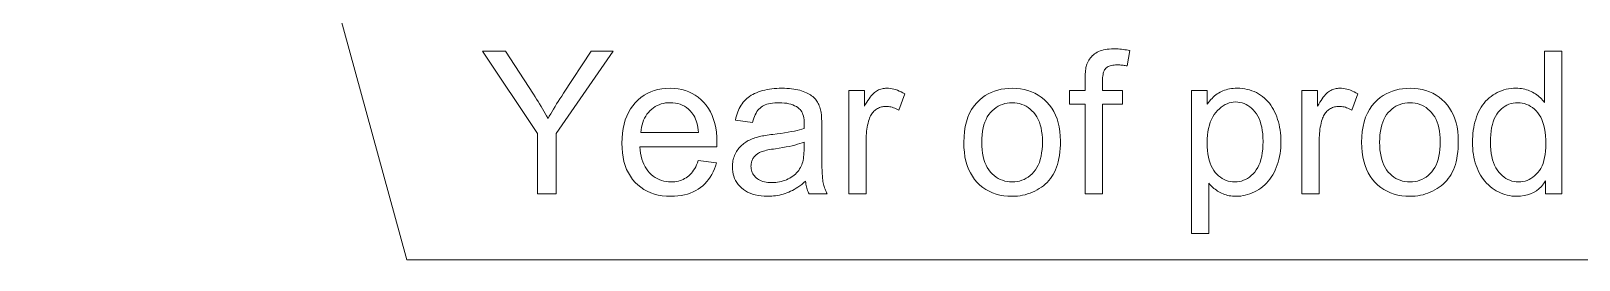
# Model space of a CAD drawing. Extents: x -99 to 297, y 0 to 529.
# Drawn here: x 199.15 to 231.78, y 96.11 to 100.93 of the extents above; entities that cross this region are included whole.
import ezdxf

# ---------------------------------------------------------------- set-up
doc = ezdxf.new("R2010")
doc.units = 0

msp = doc.modelspace()

# ---------------------------------------------------------------- linework, layer by layer
at = {"color": 7, "lineweight": 13}
msp.add_lwpolyline([(199.149, 124.958), (207.073, 96.115), (243.836, 96.115)], dxfattribs=at)
for points in [[(221.368, 97.503), (221.368, 99.39), (221.043, 99.39), (221.043, 99.676), (221.368, 99.676), (221.368, 99.907), (221.368, 99.95), (221.37, 99.99), (221.372, 100.029), (221.374, 100.064), (221.378, 100.098), (221.382, 100.13), (221.387, 100.159), (221.393, 100.186), (221.4, 100.21), (221.407, 100.233), (221.418, 100.261), (221.432, 100.288), (221.446, 100.314), (221.462, 100.339), (221.48, 100.362), (221.5, 100.385), (221.521, 100.407), (221.544, 100.427), (221.568, 100.447), (221.594, 100.465), (221.622, 100.482), (221.652, 100.497), (221.684, 100.51), (221.719, 100.522), (221.755, 100.532), (221.794, 100.54), (221.835, 100.546), (221.877, 100.55), (221.923, 100.553), (221.97, 100.554), (222.001, 100.554), (222.033, 100.553), (222.066, 100.551), (222.099, 100.548), (222.133, 100.545), (222.168, 100.541), (222.204, 100.536), (222.24, 100.53), (222.276, 100.524), (222.314, 100.517), (222.258, 100.196), (222.235, 100.2), (222.213, 100.203), (222.191, 100.206), (222.169, 100.209), (222.147, 100.211), (222.125, 100.213), (222.104, 100.215), (222.083, 100.216), (222.062, 100.216), (222.041, 100.216), (222.009, 100.216), (221.978, 100.213), (221.95, 100.21), (221.923, 100.205), (221.898, 100.198), (221.875, 100.191), (221.855, 100.181), (221.836, 100.171), (221.819, 100.158), (221.804, 100.145), (221.791, 100.129), (221.779, 100.111), (221.768, 100.091), (221.759, 100.067), (221.752, 100.042), (221.746, 100.014), (221.741, 99.983), (221.737, 99.95), (221.735, 99.915), (221.734, 99.877), (221.734, 99.676), (222.158, 99.676), (222.158, 99.39), (221.734, 99.39), (221.734, 97.503)], [(209.824, 97.503), (209.824, 98.774), (208.668, 100.503), (209.151, 100.503), (209.743, 99.598), (209.775, 99.548), (209.807, 99.497), (209.839, 99.446), (209.87, 99.395), (209.901, 99.345), (209.931, 99.294), (209.961, 99.243), (209.99, 99.192), (210.019, 99.142), (210.048, 99.091), (210.075, 99.138), (210.104, 99.187), (210.134, 99.237), (210.165, 99.289), (210.197, 99.341), (210.23, 99.395), (210.265, 99.449), (210.3, 99.505), (210.337, 99.562), (210.375, 99.621), (210.956, 100.503), (211.419, 100.503), (210.221, 98.774), (210.221, 97.503)], [(231.076, 97.503), (231.076, 97.777), (231.033, 97.716), (230.986, 97.661), (230.935, 97.612), (230.88, 97.57), (230.821, 97.535), (230.758, 97.505), (230.692, 97.483), (230.621, 97.467), (230.547, 97.457), (230.468, 97.454), (230.417, 97.455), (230.366, 97.459), (230.316, 97.467), (230.267, 97.477), (230.219, 97.49), (230.172, 97.505), (230.125, 97.524), (230.079, 97.545), (230.035, 97.57), (229.991, 97.597), (229.948, 97.627), (229.907, 97.659), (229.869, 97.693), (229.832, 97.73), (229.797, 97.769), (229.764, 97.81), (229.734, 97.853), (229.705, 97.899), (229.678, 97.947), (229.653, 97.997), (229.63, 98.049), (229.61, 98.103), (229.592, 98.158), (229.576, 98.215), (229.563, 98.273), (229.552, 98.333), (229.544, 98.394), (229.538, 98.457), (229.534, 98.521), (229.533, 98.587), (229.534, 98.652), (229.538, 98.715), (229.543, 98.777), (229.551, 98.838), (229.56, 98.898), (229.572, 98.956), (229.586, 99.013), (229.603, 99.069), (229.621, 99.124), (229.642, 99.178), (229.664, 99.23), (229.689, 99.279), (229.716, 99.326), (229.746, 99.37), (229.777, 99.412), (229.811, 99.451), (229.847, 99.488), (229.885, 99.523), (229.925, 99.555), (229.967, 99.584), (230.011, 99.611), (230.056, 99.635), (230.102, 99.656), (230.149, 99.674), (230.197, 99.69), (230.246, 99.703), (230.296, 99.713), (230.347, 99.72), (230.399, 99.724), (230.452, 99.725), (230.491, 99.724), (230.529, 99.722), (230.566, 99.718), (230.602, 99.712), (230.638, 99.704), (230.672, 99.695), (230.706, 99.685), (230.739, 99.672), (230.771, 99.658), (230.802, 99.642), (230.832, 99.625), (230.861, 99.607), (230.889, 99.588), (230.916, 99.568), (230.941, 99.547), (230.965, 99.525), (230.989, 99.502), (231.011, 99.478), (231.032, 99.453), (231.052, 99.426), (231.052, 100.503), (231.418, 100.503), (231.418, 97.503)], [(213.215, 98.203), (213.596, 98.156), (213.576, 98.09), (213.554, 98.028), (213.528, 97.969), (213.499, 97.913), (213.468, 97.859), (213.433, 97.809), (213.395, 97.762), (213.354, 97.718), (213.31, 97.676), (213.262, 97.638), (213.212, 97.603), (213.16, 97.572), (213.104, 97.544), (213.046, 97.52), (212.985, 97.5), (212.922, 97.483), (212.855, 97.47), (212.786, 97.461), (212.715, 97.456), (212.64, 97.454), (212.547, 97.457), (212.457, 97.465), (212.372, 97.48), (212.29, 97.501), (212.213, 97.527), (212.139, 97.559), (212.07, 97.598), (212.004, 97.642), (211.942, 97.692), (211.884, 97.747), (211.831, 97.808), (211.784, 97.874), (211.742, 97.945), (211.705, 98.02), (211.675, 98.1), (211.649, 98.185), (211.63, 98.274), (211.616, 98.368), (211.608, 98.467), (211.605, 98.571), (211.608, 98.678), (211.616, 98.781), (211.63, 98.878), (211.65, 98.971), (211.675, 99.058), (211.706, 99.141), (211.743, 99.219), (211.786, 99.291), (211.834, 99.359), (211.887, 99.422), (211.945, 99.48), (212.007, 99.531), (212.072, 99.577), (212.14, 99.616), (212.212, 99.649), (212.286, 99.677), (212.365, 99.698), (212.446, 99.713), (212.531, 99.722), (212.62, 99.725), (212.705, 99.722), (212.788, 99.713), (212.867, 99.699), (212.943, 99.678), (213.016, 99.651), (213.085, 99.618), (213.152, 99.58), (213.215, 99.535), (213.275, 99.485), (213.332, 99.428), (213.384, 99.367), (213.431, 99.3), (213.473, 99.229), (213.509, 99.152), (213.539, 99.071), (213.564, 98.985), (213.583, 98.895), (213.597, 98.799), (213.605, 98.699), (213.608, 98.594), (213.608, 98.587), (213.608, 98.579), (213.608, 98.571), (213.608, 98.562), (213.608, 98.553), (213.607, 98.542), (213.607, 98.532), (213.607, 98.52), (213.607, 98.508), (213.606, 98.495), (211.985, 98.495), (211.991, 98.425), (212, 98.359), (212.012, 98.296), (212.028, 98.236), (212.046, 98.179), (212.068, 98.126), (212.093, 98.076), (212.122, 98.03), (212.153, 97.987), (212.188, 97.947), (212.225, 97.911), (212.264, 97.878), (212.305, 97.85), (212.348, 97.825), (212.393, 97.804), (212.439, 97.787), (212.487, 97.774), (212.537, 97.764), (212.589, 97.758), (212.642, 97.757), (212.682, 97.758), (212.721, 97.761), (212.759, 97.766), (212.795, 97.774), (212.83, 97.783), (212.864, 97.795), (212.897, 97.809), (212.928, 97.825), (212.959, 97.843), (212.988, 97.863), (213.016, 97.886), (213.043, 97.911), (213.069, 97.938), (213.093, 97.968), (213.117, 98.001), (213.139, 98.036), (213.16, 98.074), (213.179, 98.114), (213.198, 98.157)], [(215.477, 97.771), (215.436, 97.737), (215.395, 97.705), (215.355, 97.676), (215.315, 97.648), (215.276, 97.623), (215.237, 97.599), (215.198, 97.578), (215.159, 97.558), (215.121, 97.541), (215.083, 97.525), (215.044, 97.512), (215.006, 97.5), (214.967, 97.489), (214.927, 97.48), (214.886, 97.472), (214.846, 97.465), (214.804, 97.46), (214.762, 97.457), (214.72, 97.454), (214.676, 97.454), (214.606, 97.455), (214.54, 97.461), (214.476, 97.469), (214.416, 97.482), (214.36, 97.497), (214.306, 97.517), (214.256, 97.539), (214.21, 97.566), (214.166, 97.595), (214.126, 97.629), (214.089, 97.665), (214.057, 97.703), (214.028, 97.742), (214.003, 97.784), (213.982, 97.828), (213.964, 97.874), (213.951, 97.921), (213.941, 97.971), (213.936, 98.022), (213.934, 98.076), (213.934, 98.107), (213.936, 98.139), (213.94, 98.169), (213.945, 98.199), (213.952, 98.229), (213.96, 98.257), (213.969, 98.286), (213.98, 98.314), (213.992, 98.341), (214.006, 98.367), (214.021, 98.393), (214.037, 98.418), (214.054, 98.442), (214.072, 98.465), (214.09, 98.486), (214.11, 98.507), (214.13, 98.527), (214.151, 98.545), (214.173, 98.563), (214.197, 98.579), (214.22, 98.595), (214.245, 98.61), (214.27, 98.624), (214.295, 98.637), (214.322, 98.649), (214.348, 98.661), (214.376, 98.672), (214.404, 98.682), (214.432, 98.691), (214.462, 98.7), (214.484, 98.706), (214.509, 98.711), (214.537, 98.717), (214.566, 98.723), (214.598, 98.728), (214.631, 98.734), (214.668, 98.739), (214.706, 98.744), (214.746, 98.75), (214.789, 98.755), (214.876, 98.766), (214.958, 98.777), (215.035, 98.789), (215.108, 98.801), (215.176, 98.814), (215.24, 98.826), (215.298, 98.84), (215.352, 98.853), (215.401, 98.868), (215.446, 98.882), (215.446, 98.897), (215.447, 98.91), (215.447, 98.923), (215.447, 98.934), (215.447, 98.944), (215.448, 98.953), (215.448, 98.961), (215.448, 98.968), (215.448, 98.974), (215.448, 98.978), (215.447, 99.022), (215.444, 99.063), (215.439, 99.101), (215.431, 99.137), (215.422, 99.17), (215.41, 99.201), (215.397, 99.228), (215.381, 99.253), (215.363, 99.276), (215.344, 99.295), (215.314, 99.319), (215.282, 99.34), (215.246, 99.359), (215.209, 99.375), (215.168, 99.389), (215.125, 99.4), (215.079, 99.409), (215.03, 99.415), (214.978, 99.419), (214.924, 99.42), (214.873, 99.419), (214.826, 99.417), (214.78, 99.412), (214.738, 99.406), (214.698, 99.398), (214.661, 99.388), (214.627, 99.376), (214.595, 99.362), (214.566, 99.347), (214.54, 99.329), (214.516, 99.31), (214.493, 99.287), (214.472, 99.262), (214.452, 99.234), (214.433, 99.203), (214.415, 99.169), (214.399, 99.133), (214.383, 99.094), (214.37, 99.052), (214.357, 99.007), (213.997, 99.056), (214.007, 99.101), (214.019, 99.145), (214.032, 99.187), (214.046, 99.227), (214.062, 99.265), (214.079, 99.301), (214.097, 99.336), (214.116, 99.369), (214.137, 99.4), (214.159, 99.43), (214.182, 99.457), (214.208, 99.484), (214.235, 99.509), (214.265, 99.533), (214.296, 99.555), (214.33, 99.577), (214.365, 99.597), (214.403, 99.615), (214.443, 99.632), (214.484, 99.648), (214.527, 99.663), (214.572, 99.676), (214.618, 99.688), (214.665, 99.698), (214.714, 99.706), (214.764, 99.713), (214.815, 99.718), (214.868, 99.722), (214.922, 99.724), (214.977, 99.725), (215.032, 99.725), (215.084, 99.723), (215.135, 99.719), (215.183, 99.715), (215.229, 99.709), (215.274, 99.702), (215.316, 99.693), (215.356, 99.683), (215.394, 99.672), (215.429, 99.66), (215.463, 99.646), (215.495, 99.632), (215.526, 99.617), (215.554, 99.602), (215.58, 99.586), (215.605, 99.569), (215.628, 99.552), (215.649, 99.533), (215.668, 99.515), (215.685, 99.495), (215.701, 99.475), (215.716, 99.453), (215.73, 99.431), (215.743, 99.407), (215.755, 99.383), (215.766, 99.357), (215.776, 99.33), (215.785, 99.303), (215.793, 99.274), (215.8, 99.244), (215.803, 99.224), (215.807, 99.201), (215.809, 99.174), (215.812, 99.145), (215.814, 99.112), (215.815, 99.077), (215.817, 99.038), (215.818, 98.997), (215.818, 98.952), (215.818, 98.905), (215.818, 98.413), (215.819, 98.315), (215.819, 98.223), (215.82, 98.139), (215.822, 98.063), (215.824, 97.994), (215.827, 97.933), (215.83, 97.879), (215.833, 97.833), (215.837, 97.795), (215.842, 97.764), (215.847, 97.737), (215.853, 97.71), (215.86, 97.683), (215.868, 97.657), (215.877, 97.63), (215.887, 97.604), (215.897, 97.579), (215.909, 97.553), (215.921, 97.528), (215.935, 97.503), (215.55, 97.503), (215.539, 97.526), (215.529, 97.55), (215.52, 97.575), (215.511, 97.601), (215.503, 97.627), (215.496, 97.654), (215.49, 97.682), (215.485, 97.711), (215.48, 97.741)], [(216.385, 97.503), (216.385, 99.676), (216.717, 99.676), (216.717, 99.347), (216.742, 99.391), (216.767, 99.433), (216.791, 99.471), (216.815, 99.506), (216.839, 99.538), (216.862, 99.567), (216.885, 99.593), (216.907, 99.616), (216.929, 99.635), (216.951, 99.652), (216.973, 99.666), (216.995, 99.678), (217.017, 99.689), (217.04, 99.699), (217.064, 99.707), (217.088, 99.713), (217.112, 99.719), (217.137, 99.722), (217.162, 99.724), (217.187, 99.725), (217.225, 99.724), (217.262, 99.72), (217.3, 99.715), (217.337, 99.706), (217.375, 99.696), (217.413, 99.682), (217.451, 99.667), (217.489, 99.649), (217.528, 99.629), (217.566, 99.607), (217.439, 99.265), (217.412, 99.28), (217.385, 99.294), (217.358, 99.305), (217.331, 99.316), (217.304, 99.325), (217.277, 99.332), (217.25, 99.337), (217.223, 99.341), (217.196, 99.344), (217.169, 99.345), (217.145, 99.344), (217.122, 99.342), (217.099, 99.338), (217.076, 99.333), (217.054, 99.326), (217.033, 99.318), (217.012, 99.309), (216.991, 99.298), (216.971, 99.286), (216.952, 99.272), (216.933, 99.257), (216.916, 99.241), (216.899, 99.223), (216.884, 99.205), (216.87, 99.185), (216.856, 99.165), (216.844, 99.143), (216.833, 99.12), (216.824, 99.096), (216.815, 99.07), (216.803, 99.031), (216.793, 98.99), (216.784, 98.949), (216.776, 98.907), (216.769, 98.865), (216.763, 98.821), (216.759, 98.777), (216.756, 98.732), (216.754, 98.687), (216.754, 98.641), (216.754, 97.503)], [(218.812, 98.589), (218.816, 98.707), (218.826, 98.818), (218.842, 98.924), (218.866, 99.022), (218.896, 99.115), (218.933, 99.201), (218.977, 99.281), (219.027, 99.355), (219.084, 99.422), (219.148, 99.484), (219.205, 99.53), (219.265, 99.571), (219.327, 99.607), (219.392, 99.638), (219.459, 99.665), (219.528, 99.687), (219.6, 99.703), (219.675, 99.716), (219.752, 99.723), (219.831, 99.725), (219.919, 99.722), (220.004, 99.713), (220.085, 99.699), (220.164, 99.678), (220.238, 99.652), (220.31, 99.619), (220.378, 99.581), (220.444, 99.537), (220.505, 99.487), (220.564, 99.432), (220.618, 99.371), (220.666, 99.305), (220.709, 99.235), (220.746, 99.161), (220.777, 99.082), (220.803, 98.998), (220.823, 98.911), (220.837, 98.818), (220.845, 98.721), (220.848, 98.62), (220.847, 98.538), (220.843, 98.46), (220.837, 98.385), (220.828, 98.313), (220.817, 98.245), (220.803, 98.181), (220.787, 98.121), (220.768, 98.064), (220.746, 98.01), (220.722, 97.96), (220.696, 97.913), (220.668, 97.868), (220.637, 97.826), (220.603, 97.785), (220.568, 97.747), (220.53, 97.71), (220.49, 97.676), (220.448, 97.644), (220.403, 97.614), (220.356, 97.587), (220.308, 97.561), (220.258, 97.539), (220.208, 97.519), (220.157, 97.502), (220.105, 97.487), (220.052, 97.475), (219.998, 97.466), (219.943, 97.459), (219.888, 97.455), (219.831, 97.454), (219.742, 97.457), (219.656, 97.465), (219.573, 97.48), (219.494, 97.501), (219.419, 97.527), (219.347, 97.559), (219.278, 97.597), (219.213, 97.641), (219.152, 97.691), (219.094, 97.746), (219.04, 97.807), (218.992, 97.874), (218.95, 97.945), (218.913, 98.022), (218.883, 98.103), (218.857, 98.19), (218.837, 98.282), (218.823, 98.38), (218.815, 98.482)], [(223.609, 96.67), (223.609, 99.676), (223.945, 99.676), (223.945, 99.394), (223.969, 99.426), (223.993, 99.457), (224.018, 99.486), (224.044, 99.513), (224.071, 99.539), (224.098, 99.563), (224.126, 99.585), (224.154, 99.606), (224.183, 99.625), (224.213, 99.642), (224.243, 99.658), (224.275, 99.672), (224.308, 99.685), (224.342, 99.695), (224.378, 99.704), (224.415, 99.712), (224.453, 99.718), (224.492, 99.722), (224.533, 99.724), (224.575, 99.725), (224.63, 99.724), (224.683, 99.719), (224.736, 99.712), (224.787, 99.702), (224.837, 99.689), (224.885, 99.674), (224.932, 99.655), (224.978, 99.634), (225.023, 99.609), (225.066, 99.582), (225.107, 99.552), (225.147, 99.52), (225.184, 99.485), (225.219, 99.449), (225.253, 99.409), (225.284, 99.368), (225.313, 99.324), (225.34, 99.277), (225.364, 99.229), (225.387, 99.178), (225.408, 99.125), (225.426, 99.071), (225.443, 99.017), (225.457, 98.961), (225.469, 98.904), (225.478, 98.847), (225.486, 98.788), (225.491, 98.728), (225.495, 98.668), (225.496, 98.606), (225.494, 98.54), (225.491, 98.475), (225.485, 98.412), (225.477, 98.35), (225.466, 98.289), (225.453, 98.23), (225.437, 98.171), (225.419, 98.115), (225.399, 98.059), (225.376, 98.005), (225.351, 97.953), (225.324, 97.903), (225.294, 97.856), (225.263, 97.812), (225.229, 97.769), (225.193, 97.73), (225.155, 97.693), (225.115, 97.658), (225.073, 97.626), (225.028, 97.596), (224.982, 97.569), (224.936, 97.545), (224.889, 97.523), (224.842, 97.505), (224.794, 97.489), (224.746, 97.476), (224.697, 97.467), (224.648, 97.459), (224.598, 97.455), (224.548, 97.454), (224.512, 97.455), (224.476, 97.457), (224.441, 97.461), (224.407, 97.466), (224.373, 97.473), (224.341, 97.482), (224.309, 97.492), (224.278, 97.503), (224.247, 97.517), (224.218, 97.531), (224.189, 97.547), (224.161, 97.564), (224.135, 97.582), (224.109, 97.6), (224.084, 97.619), (224.061, 97.64), (224.038, 97.66), (224.017, 97.682), (223.997, 97.705), (223.977, 97.728), (223.977, 96.67)], [(225.936, 97.503), (225.936, 99.676), (226.267, 99.676), (226.267, 99.347), (226.292, 99.391), (226.317, 99.433), (226.342, 99.471), (226.366, 99.506), (226.389, 99.538), (226.412, 99.567), (226.435, 99.593), (226.458, 99.616), (226.48, 99.635), (226.501, 99.652), (226.523, 99.666), (226.545, 99.678), (226.568, 99.689), (226.591, 99.699), (226.614, 99.707), (226.638, 99.713), (226.662, 99.719), (226.687, 99.722), (226.712, 99.724), (226.738, 99.725), (226.775, 99.724), (226.813, 99.72), (226.85, 99.715), (226.888, 99.706), (226.926, 99.696), (226.963, 99.682), (227.002, 99.667), (227.04, 99.649), (227.078, 99.629), (227.116, 99.607), (226.99, 99.265), (226.963, 99.28), (226.936, 99.294), (226.908, 99.305), (226.881, 99.316), (226.854, 99.325), (226.827, 99.332), (226.8, 99.337), (226.773, 99.341), (226.746, 99.344), (226.719, 99.345), (226.695, 99.344), (226.672, 99.342), (226.649, 99.338), (226.627, 99.333), (226.605, 99.326), (226.583, 99.318), (226.562, 99.309), (226.542, 99.298), (226.522, 99.286), (226.502, 99.272), (226.484, 99.257), (226.466, 99.241), (226.45, 99.223), (226.434, 99.205), (226.42, 99.185), (226.407, 99.165), (226.395, 99.143), (226.384, 99.12), (226.374, 99.096), (226.365, 99.07), (226.354, 99.031), (226.343, 98.99), (226.334, 98.949), (226.326, 98.907), (226.319, 98.865), (226.314, 98.821), (226.31, 98.777), (226.306, 98.732), (226.305, 98.687), (226.304, 98.641), (226.304, 97.503)], [(227.198, 98.589), (227.202, 98.707), (227.212, 98.818), (227.228, 98.924), (227.252, 99.022), (227.282, 99.115), (227.319, 99.201), (227.363, 99.281), (227.413, 99.355), (227.47, 99.422), (227.534, 99.484), (227.591, 99.53), (227.651, 99.571), (227.713, 99.607), (227.778, 99.638), (227.845, 99.665), (227.914, 99.687), (227.987, 99.703), (228.061, 99.716), (228.138, 99.723), (228.217, 99.725), (228.305, 99.722), (228.39, 99.713), (228.472, 99.699), (228.55, 99.678), (228.625, 99.652), (228.696, 99.619), (228.765, 99.581), (228.83, 99.537), (228.891, 99.487), (228.95, 99.432), (229.004, 99.371), (229.052, 99.305), (229.095, 99.235), (229.132, 99.161), (229.163, 99.082), (229.189, 98.998), (229.209, 98.911), (229.223, 98.818), (229.232, 98.721), (229.234, 98.62), (229.233, 98.538), (229.229, 98.46), (229.223, 98.385), (229.214, 98.313), (229.203, 98.245), (229.189, 98.181), (229.173, 98.121), (229.154, 98.064), (229.132, 98.01), (229.109, 97.96), (229.082, 97.913), (229.054, 97.868), (229.023, 97.826), (228.99, 97.785), (228.954, 97.747), (228.916, 97.71), (228.876, 97.676), (228.834, 97.644), (228.789, 97.614), (228.742, 97.587), (228.694, 97.561), (228.644, 97.539), (228.594, 97.519), (228.543, 97.502), (228.491, 97.487), (228.438, 97.475), (228.384, 97.466), (228.329, 97.459), (228.274, 97.455), (228.217, 97.454), (228.128, 97.457), (228.042, 97.465), (227.959, 97.48), (227.88, 97.501), (227.805, 97.527), (227.733, 97.559), (227.664, 97.597), (227.599, 97.641), (227.538, 97.691), (227.48, 97.746), (227.426, 97.807), (227.378, 97.874), (227.336, 97.945), (227.3, 98.022), (227.269, 98.103), (227.243, 98.19), (227.224, 98.282), (227.21, 98.38), (227.201, 98.482)], [(212.006, 98.798), (213.219, 98.798), (213.214, 98.852), (213.206, 98.902), (213.197, 98.95), (213.185, 98.996), (213.172, 99.038), (213.158, 99.078), (213.141, 99.115), (213.122, 99.149), (213.102, 99.181), (213.08, 99.21), (213.044, 99.25), (213.006, 99.286), (212.965, 99.318), (212.923, 99.346), (212.878, 99.369), (212.831, 99.388), (212.783, 99.403), (212.732, 99.414), (212.679, 99.42), (212.624, 99.422), (212.574, 99.421), (212.526, 99.416), (212.479, 99.407), (212.434, 99.395), (212.39, 99.38), (212.348, 99.361), (212.308, 99.339), (212.27, 99.314), (212.233, 99.285), (212.197, 99.252), (212.164, 99.217), (212.134, 99.18), (212.107, 99.14), (212.084, 99.098), (212.063, 99.054), (212.045, 99.007), (212.031, 98.959), (212.019, 98.907), (212.011, 98.854)], [(219.191, 98.589), (219.193, 98.508), (219.198, 98.431), (219.207, 98.358), (219.22, 98.289), (219.236, 98.224), (219.256, 98.164), (219.28, 98.108), (219.307, 98.056), (219.338, 98.008), (219.373, 97.964), (219.41, 97.925), (219.449, 97.89), (219.491, 97.858), (219.534, 97.831), (219.579, 97.809), (219.625, 97.79), (219.674, 97.775), (219.725, 97.765), (219.777, 97.759), (219.831, 97.757), (219.885, 97.759), (219.937, 97.765), (219.988, 97.775), (220.036, 97.79), (220.082, 97.809), (220.127, 97.832), (220.17, 97.859), (220.211, 97.89), (220.25, 97.926), (220.288, 97.965), (220.322, 98.009), (220.353, 98.058), (220.38, 98.11), (220.404, 98.167), (220.424, 98.229), (220.441, 98.295), (220.453, 98.365), (220.462, 98.439), (220.468, 98.518), (220.47, 98.602), (220.468, 98.68), (220.462, 98.755), (220.453, 98.826), (220.44, 98.893), (220.424, 98.956), (220.404, 99.015), (220.38, 99.07), (220.353, 99.122), (220.321, 99.169), (220.287, 99.213), (220.249, 99.252), (220.21, 99.287), (220.169, 99.319), (220.126, 99.346), (220.081, 99.368), (220.035, 99.387), (219.987, 99.402), (219.937, 99.412), (219.885, 99.418), (219.831, 99.42), (219.777, 99.418), (219.725, 99.412), (219.674, 99.402), (219.625, 99.387), (219.579, 99.369), (219.534, 99.346), (219.491, 99.319), (219.449, 99.288), (219.41, 99.253), (219.373, 99.214), (219.338, 99.17), (219.307, 99.123), (219.28, 99.071), (219.256, 99.015), (219.236, 98.954), (219.22, 98.89), (219.207, 98.821), (219.198, 98.748), (219.193, 98.671)], [(223.942, 98.577), (223.944, 98.495), (223.949, 98.418), (223.958, 98.345), (223.97, 98.277), (223.985, 98.212), (224.004, 98.153), (224.026, 98.097), (224.051, 98.046), (224.08, 97.999), (224.112, 97.957), (224.147, 97.919), (224.183, 97.885), (224.221, 97.855), (224.26, 97.829), (224.3, 97.807), (224.342, 97.789), (224.385, 97.775), (224.43, 97.765), (224.476, 97.759), (224.524, 97.757), (224.572, 97.759), (224.619, 97.765), (224.665, 97.775), (224.709, 97.79), (224.752, 97.809), (224.793, 97.831), (224.833, 97.858), (224.871, 97.89), (224.908, 97.925), (224.944, 97.964), (224.977, 98.008), (225.007, 98.057), (225.033, 98.109), (225.056, 98.167), (225.075, 98.229), (225.091, 98.296), (225.103, 98.367), (225.112, 98.443), (225.117, 98.523), (225.119, 98.608), (225.117, 98.689), (225.112, 98.766), (225.104, 98.838), (225.092, 98.907), (225.076, 98.971), (225.058, 99.031), (225.035, 99.087), (225.01, 99.139), (224.981, 99.187), (224.948, 99.23), (224.913, 99.269), (224.877, 99.304), (224.84, 99.335), (224.801, 99.362), (224.761, 99.385), (224.719, 99.404), (224.676, 99.418), (224.632, 99.428), (224.587, 99.435), (224.54, 99.437), (224.493, 99.434), (224.448, 99.428), (224.404, 99.417), (224.36, 99.401), (224.318, 99.382), (224.277, 99.357), (224.237, 99.329), (224.198, 99.296), (224.16, 99.258), (224.124, 99.217), (224.089, 99.171), (224.058, 99.121), (224.031, 99.067), (224.008, 99.009), (223.988, 98.947), (223.971, 98.881), (223.959, 98.811), (223.95, 98.737), (223.944, 98.659)], [(227.577, 98.589), (227.579, 98.508), (227.584, 98.431), (227.593, 98.358), (227.606, 98.289), (227.622, 98.224), (227.642, 98.164), (227.666, 98.108), (227.693, 98.056), (227.724, 98.008), (227.759, 97.964), (227.796, 97.925), (227.836, 97.89), (227.877, 97.858), (227.92, 97.831), (227.965, 97.809), (228.011, 97.79), (228.06, 97.775), (228.111, 97.765), (228.163, 97.759), (228.217, 97.757), (228.271, 97.759), (228.323, 97.765), (228.374, 97.775), (228.422, 97.79), (228.469, 97.809), (228.513, 97.832), (228.556, 97.859), (228.597, 97.89), (228.636, 97.926), (228.674, 97.965), (228.708, 98.009), (228.739, 98.058), (228.767, 98.11), (228.79, 98.167), (228.81, 98.229), (228.827, 98.295), (228.839, 98.365), (228.849, 98.439), (228.854, 98.518), (228.856, 98.602), (228.854, 98.68), (228.848, 98.755), (228.839, 98.826), (228.827, 98.893), (228.81, 98.956), (228.79, 99.015), (228.766, 99.07), (228.739, 99.122), (228.707, 99.169), (228.673, 99.213), (228.635, 99.252), (228.596, 99.287), (228.555, 99.319), (228.512, 99.346), (228.467, 99.368), (228.421, 99.387), (228.373, 99.402), (228.323, 99.412), (228.271, 99.418), (228.217, 99.42), (228.163, 99.418), (228.111, 99.412), (228.06, 99.402), (228.011, 99.387), (227.965, 99.369), (227.92, 99.346), (227.877, 99.319), (227.836, 99.288), (227.796, 99.253), (227.759, 99.214), (227.724, 99.17), (227.693, 99.123), (227.666, 99.071), (227.642, 99.015), (227.622, 98.954), (227.606, 98.89), (227.593, 98.821), (227.584, 98.748), (227.579, 98.671)], [(229.912, 98.587), (229.914, 98.506), (229.919, 98.429), (229.928, 98.356), (229.94, 98.287), (229.956, 98.223), (229.975, 98.162), (229.998, 98.106), (230.024, 98.054), (230.054, 98.007), (230.088, 97.963), (230.124, 97.924), (230.161, 97.889), (230.199, 97.858), (230.239, 97.831), (230.28, 97.808), (230.322, 97.79), (230.365, 97.775), (230.41, 97.765), (230.456, 97.759), (230.503, 97.757), (230.551, 97.759), (230.597, 97.764), (230.642, 97.774), (230.685, 97.788), (230.726, 97.806), (230.767, 97.828), (230.806, 97.853), (230.843, 97.883), (230.879, 97.917), (230.913, 97.954), (230.946, 97.996), (230.974, 98.041), (231, 98.091), (231.022, 98.145), (231.04, 98.203), (231.055, 98.266), (231.067, 98.332), (231.076, 98.403), (231.081, 98.478), (231.082, 98.557), (231.081, 98.644), (231.075, 98.726), (231.067, 98.803), (231.055, 98.876), (231.039, 98.943), (231.02, 99.007), (230.998, 99.065), (230.972, 99.119), (230.943, 99.167), (230.91, 99.212), (230.875, 99.251), (230.838, 99.287), (230.8, 99.318), (230.76, 99.345), (230.719, 99.368), (230.675, 99.387), (230.631, 99.402), (230.584, 99.412), (230.536, 99.418), (230.487, 99.42), (230.438, 99.418), (230.392, 99.412), (230.347, 99.402), (230.303, 99.388), (230.261, 99.37), (230.221, 99.348), (230.183, 99.322), (230.146, 99.292), (230.11, 99.258), (230.076, 99.22), (230.045, 99.177), (230.017, 99.13), (229.992, 99.079), (229.971, 99.022), (229.953, 98.961), (229.938, 98.896), (229.927, 98.826), (229.918, 98.751), (229.913, 98.671)], [(215.446, 98.594), (215.404, 98.577), (215.358, 98.562), (215.307, 98.547), (215.253, 98.532), (215.195, 98.518), (215.133, 98.504), (215.067, 98.491), (214.997, 98.478), (214.922, 98.466), (214.844, 98.454), (214.8, 98.448), (214.759, 98.441), (214.72, 98.434), (214.684, 98.427), (214.65, 98.42), (214.62, 98.412), (214.591, 98.405), (214.566, 98.397), (214.543, 98.389), (214.523, 98.381), (214.505, 98.372), (214.487, 98.363), (214.47, 98.353), (214.455, 98.342), (214.44, 98.33), (214.425, 98.318), (214.412, 98.305), (214.4, 98.291), (214.388, 98.276), (214.378, 98.261), (214.368, 98.245), (214.359, 98.229), (214.352, 98.212), (214.345, 98.195), (214.339, 98.178), (214.335, 98.16), (214.331, 98.142), (214.329, 98.124), (214.327, 98.105), (214.326, 98.086), (214.328, 98.057), (214.331, 98.029), (214.337, 98.002), (214.344, 97.976), (214.354, 97.951), (214.367, 97.927), (214.381, 97.904), (214.398, 97.882), (214.417, 97.861), (214.438, 97.84), (214.461, 97.822), (214.487, 97.805), (214.514, 97.79), (214.544, 97.778), (214.575, 97.767), (214.609, 97.758), (214.645, 97.751), (214.683, 97.746), (214.722, 97.743), (214.764, 97.742), (214.807, 97.743), (214.848, 97.746), (214.888, 97.751), (214.927, 97.757), (214.965, 97.766), (215.003, 97.776), (215.039, 97.788), (215.075, 97.802), (215.109, 97.818), (215.143, 97.835), (215.175, 97.855), (215.206, 97.875), (215.235, 97.897), (215.262, 97.921), (215.287, 97.946), (215.31, 97.972), (215.332, 97.999), (215.352, 98.028), (215.37, 98.059), (215.387, 98.09), (215.398, 98.116), (215.408, 98.145), (215.417, 98.176), (215.424, 98.209), (215.431, 98.245), (215.436, 98.283), (215.441, 98.323), (215.443, 98.366), (215.445, 98.411), (215.446, 98.458)]]:
    msp.add_lwpolyline(points, close=True, dxfattribs=at)

doc.saveas('drawing.dxf')
